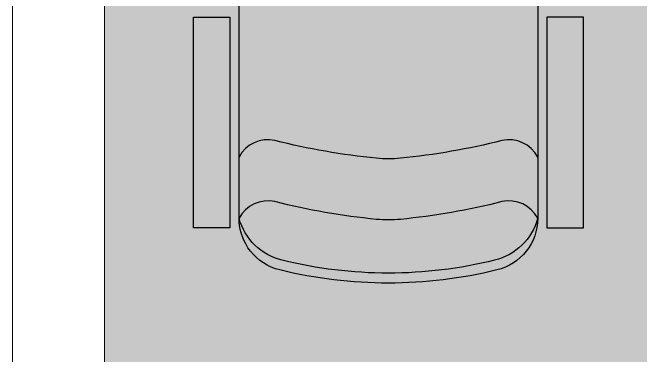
# Model space of a CAD drawing. Header units: metres. Extents: x 512 to 829, y -209 to 245.
# Drawn here: x 655.354 to 656.384, y -158.26 to -157.698 of the extents above; entities that cross this region are included whole.
import ezdxf

# ---------------------------------------------------------------- set-up
doc = ezdxf.new("R2010")
doc.units = ezdxf.units.M
doc.header["$LTSCALE"] = 0.508
doc.linetypes.add('HIDDEN', pattern=[0.375, 0.25, -0.125])
doc.layers.add('03', color=3, linetype='Continuous', lineweight=15)
doc.layers.add('USO-Capela', color=201, linetype='Continuous', lineweight=15)
doc.layers.add('ARQ-LAYOUT', color=7, linetype='HIDDEN')
doc.layers.add('ARQ-MOB-CAD', color=250, linetype='Continuous')

# ---------------------------------------------------------------- blocks, each defined once
blk = doc.blocks.new('35S66S7401')
at = {"layer": 'ARQ-MOB-CAD'}
blk.add_lwpolyline([(-0.1801, 0.0827, 0.181476), (0.1801, 0.0827, 0.312558), (0.245, 0.1763), (0.245, 0.5838, 0.34754), (0.178, 0.6685, 0.059745), (0, 0.69, 0.059745), (-0.178, 0.6685, 0.34754), (-0.245, 0.5838), (-0.245, 0.1763, 0.312558)], format="xyb", close=True, dxfattribs=at)
for points in [[(0.245, 0.5838, 0.272556), (0.1742, 0.6526, 0.059776), (0, 0.6737, 0.059776), (-0.1742, 0.6526, 0.272556), (-0.245, 0.5838, 0.278118)], [(0.245, 0.5838, -0.342833), (0.1863, 0.5565, 0.037263), (0.0196, 0.5856, 0.049093), (-0.0196, 0.5856, 0.037263), (-0.1863, 0.5565, -0.342833), (-0.245, 0.5838)], [(0.245, 0.4836, -0.342833), (0.1863, 0.4564, 0.037263), (0.0196, 0.4854, 0.049093), (-0.0196, 0.4854, 0.037263), (-0.1863, 0.4564, -0.342833), (-0.245, 0.4836)]]:
    blk.add_lwpolyline(points, format="xyb", dxfattribs=at)
for points in [[(-0.26, 0.5994), (-0.32, 0.5994), (-0.32, 0.2544), (-0.26, 0.2544)], [(0.26, 0.5994), (0.32, 0.5994), (0.32, 0.2544), (0.26, 0.2544)]]:
    blk.add_lwpolyline(points, close=True, dxfattribs=at)

msp = doc.modelspace()

# ---------------------------------------------------------------- hatches: boundary and pattern name
at = {"layer": 'USO-Capela', "transparency": 33554559}
h = msp.add_hatch(color=256, dxfattribs=at)
h.dxf.hatch_style = 1
h.paths.add_polyline_path([(655.5045, -160.3151), (659.4169, -160.3211), (659.4169, -163.468), (662.0245, -163.468), (662.0245, -151.7696), (655.5045, -151.7696)])

# ---------------------------------------------------------------- linework, layer by layer
at = {"layer": '03'}
for p, q in [((655.3536, -150.1634), (655.3536, -160.3151)), ((655.5045, -150.1986), (655.5045, -160.3151))]:
    msp.add_line(p, q, dxfattribs=at)
at = {"layer": 'USO-Capela', "flags": 128}
msp.add_lwpolyline([(655.5045, -160.3151), (659.4169, -160.3211), (659.4169, -163.468), (662.0245, -163.468), (662.0245, -151.7696), (655.5045, -151.7696)], close=True, dxfattribs=at)

# ---------------------------------------------------------------- block references
at = {"layer": 'ARQ-LAYOUT', "xscale": -1, "rotation": 180}
msp.add_blockref('35S66S7401', (655.9703, -157.451), dxfattribs=at)

doc.saveas('drawing.dxf')
